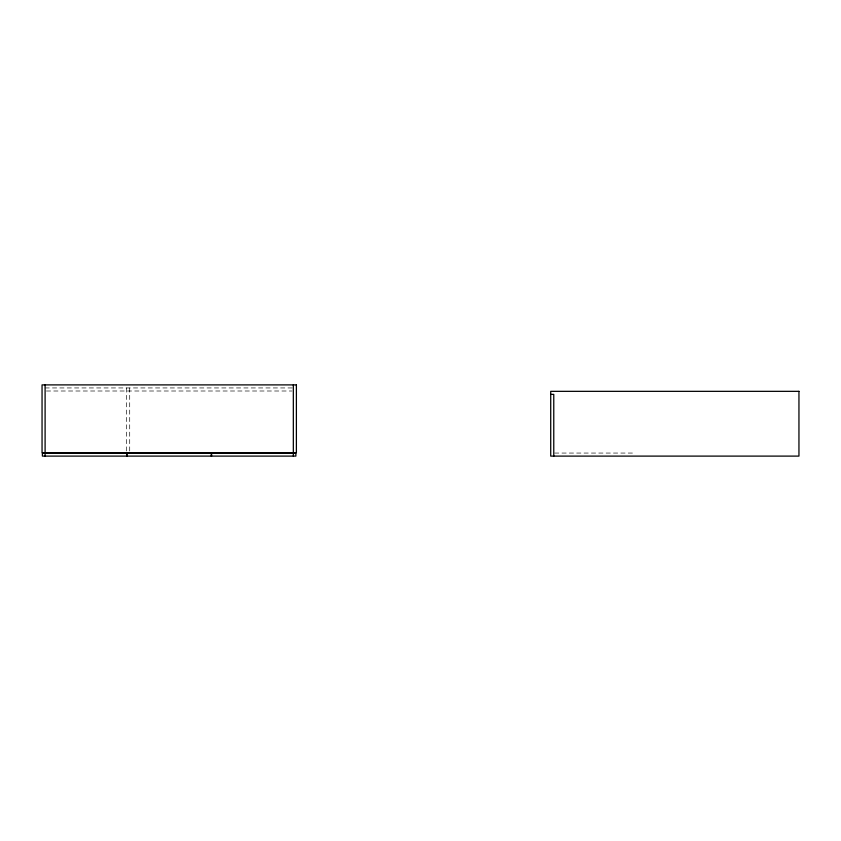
<?xml version="1.0" encoding="UTF-8"?>
<svg xmlns="http://www.w3.org/2000/svg" width="841" height="841" viewBox="0 0 841 841"><rect width="100%" height="100%" fill="white"/><g stroke="black" fill="none" stroke-linecap="round" stroke-linejoin="round"><path stroke-width="0.63" stroke-dasharray="4.21 3.15" d="M45.099 387.943L293.33 387.943M46.413 391.002L292.016 391.002M554.608 453.057L634.987 453.057M129.714 387.943L129.714 451.417M126.655 387.943L126.655 451.417"/><path stroke-width="1.26" d="M550.718 394.387L553.767 394.387L553.767 456.106M293.33 384.894L293.33 456.106M211.606 456.106L211.606 453.057L295.874 453.057L295.874 456.106L42.386 456.106L42.386 453.057L126.655 453.057L126.655 456.106M211.27 456.106L211.27 453.057L127.002 453.057L127.002 456.106M45.099 384.894L45.099 456.106M296.389 384.894L42.05 384.894L42.05 452.721L296.389 452.721L296.389 384.894M798.95 391.338L550.718 391.338L550.718 456.106L798.95 456.106L798.95 391.338"/></g></svg>
